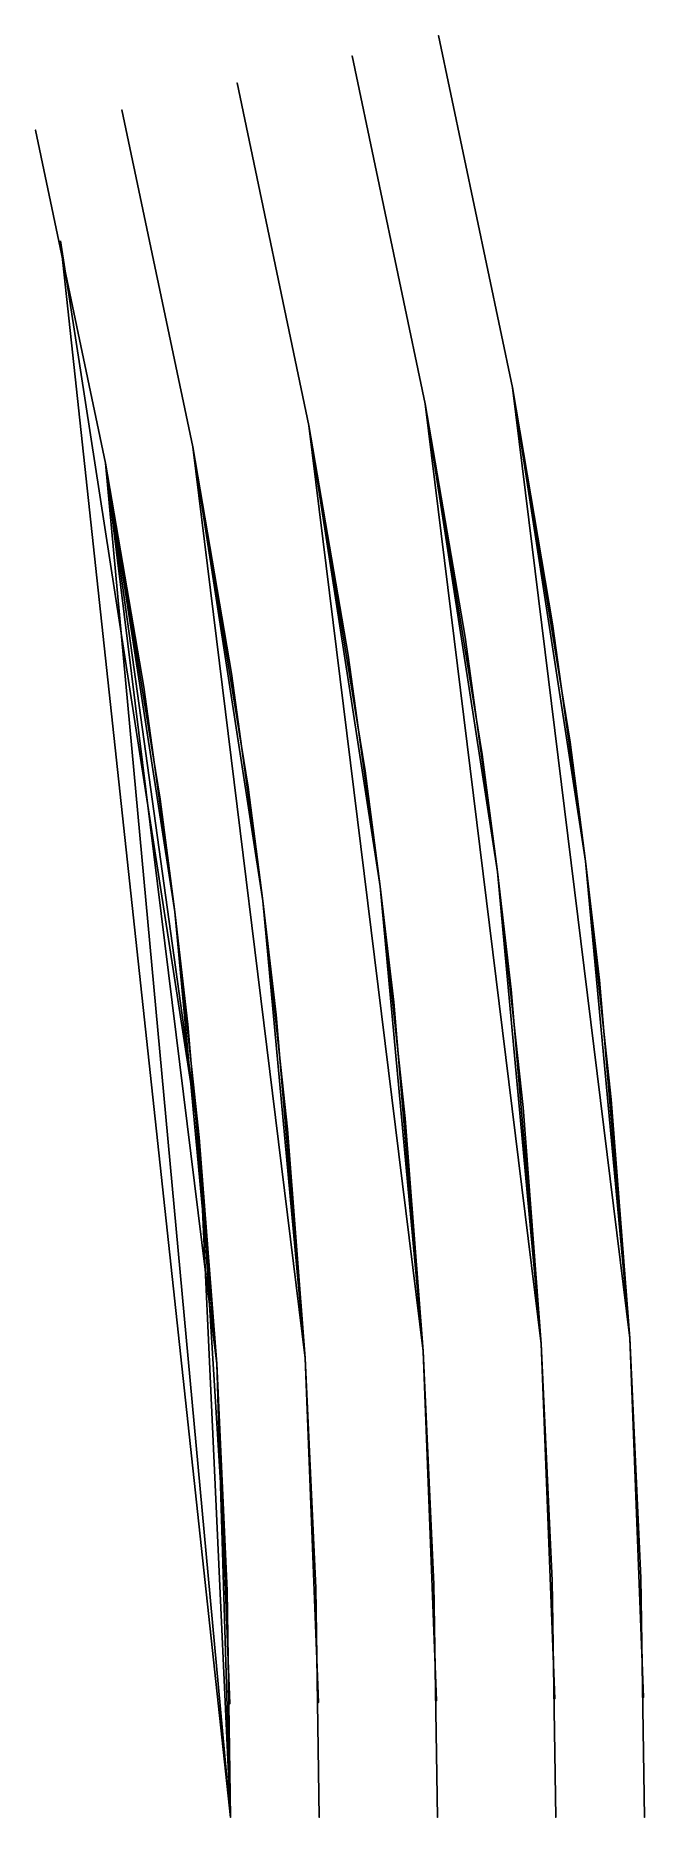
# Model space of a CAD drawing. Extents: x 24.34 to 26.4, y 0 to 6.03.
import ezdxf

# ---------------------------------------------------------------- set-up
doc = ezdxf.new("R2010")
doc.units = 0

msp = doc.modelspace()

# ---------------------------------------------------------------- linework, layer by layer
at = {"layer": 'Faces'}
for points in [[(25.9534, 4.8354, 0), (26.1485, 3.6356, 1.3645), (25.9534, 4.8354, 2.1833), (25.7033, 6.025, 1.3645)], [(25.6585, 4.7805, 0), (25.8513, 3.5943, 1.3645), (25.6585, 4.7805, 2.1833), (25.4112, 5.9566, 1.3645)], [(25.6585, 4.7805, 0), (25.8513, 3.5943, 1.3645), (25.6585, 4.7805, 2.1833), (25.4112, 5.9566, 1.3645)], [(25.2652, 4.7072, 0), (25.4551, 3.5392, 1.3645), (25.2652, 4.7072, 2.1833), (25.0218, 5.8653, 1.3645)], [(25.2652, 4.7072, 0), (25.4551, 3.5392, 1.3645), (25.2652, 4.7072, 2.1833), (25.0218, 5.8653, 1.3645)], [(24.872, 4.634, 0), (25.059, 3.4841, 1.3645), (24.872, 4.634, 2.1833), (24.6323, 5.774, 1.3645)], [(24.872, 4.634, 0), (25.059, 3.4841, 1.3645), (24.872, 4.634, 2.1833), (24.6323, 5.774, 1.3645)], [(24.5771, 4.579, 0), (24.7618, 3.4428, 1.3645), (24.5771, 4.579, 2.1833), (24.3402, 5.7055, 1.3645)], [(26.0896, 4.0365, 10.3706), (26.2012, 3.2338, 9.8247), (26.0896, 4.0365, 9.2789), (25.9534, 4.8354, 9.8247)], [(26.0896, 4.0365, 9.2789), (26.2012, 3.2338, 8.7331), (26.0896, 4.0365, 8.1873), (25.9534, 4.8354, 8.7331)], [(26.0896, 4.0365, 8.1873), (26.2012, 3.2338, 7.6415), (26.0896, 4.0365, 7.0956), (25.9534, 4.8354, 7.6415)], [(26.0896, 4.0365, 7.0956), (26.2012, 3.2338, 6.5498), (26.0896, 4.0365, 6.004), (25.9534, 4.8354, 6.5498)], [(26.0896, 4.0365, 6.004), (26.2012, 3.2338, 5.4582), (26.0896, 4.0365, 4.9124), (25.9534, 4.8354, 5.4582)], [(25.9534, 4.8354, 0), (26.3503, 1.6199, 0), (26.3503, 1.6199, 0), (26.2012, 3.2338, 1.0916)], [(26.0896, 4.0365, 4.9124), (26.2012, 3.2338, 4.3665), (26.0896, 4.0365, 3.8207), (25.9534, 4.8354, 4.3665)], [(26.0896, 4.0365, 3.8207), (26.2012, 3.2338, 3.2749), (26.0896, 4.0365, 2.7291), (25.9534, 4.8354, 3.2749)], [(25.7931, 3.9906, 10.3706), (25.9035, 3.197, 9.8247), (25.7931, 3.9906, 9.2789), (25.6585, 4.7805, 9.8247)], [(25.7931, 3.9906, 10.3706), (25.9035, 3.197, 9.8247), (25.7931, 3.9906, 9.2789), (25.6585, 4.7805, 9.8247)], [(25.7931, 3.9906, 9.2789), (25.9035, 3.197, 8.7331), (25.7931, 3.9906, 8.1873), (25.6585, 4.7805, 8.7331)], [(25.7931, 3.9906, 9.2789), (25.9035, 3.197, 8.7331), (25.7931, 3.9906, 8.1873), (25.6585, 4.7805, 8.7331)], [(25.7931, 3.9906, 8.1873), (25.9035, 3.197, 7.6415), (25.7931, 3.9906, 7.0956), (25.6585, 4.7805, 7.6415)], [(25.7931, 3.9906, 8.1873), (25.9035, 3.197, 7.6415), (25.7931, 3.9906, 7.0956), (25.6585, 4.7805, 7.6415)], [(25.7931, 3.9906, 7.0956), (25.9035, 3.197, 6.5498), (25.7931, 3.9906, 6.004), (25.6585, 4.7805, 6.5498)], [(25.7931, 3.9906, 7.0956), (25.9035, 3.197, 6.5498), (25.7931, 3.9906, 6.004), (25.6585, 4.7805, 6.5498)], [(25.7931, 3.9906, 6.004), (25.9035, 3.197, 5.4582), (25.7931, 3.9906, 4.9124), (25.6585, 4.7805, 5.4582)], [(25.7931, 3.9906, 6.004), (25.9035, 3.197, 5.4582), (25.7931, 3.9906, 4.9124), (25.6585, 4.7805, 5.4582)], [(25.6585, 4.7805, 0), (26.0508, 1.6015, 0), (26.0508, 1.6015, 0), (25.9035, 3.197, 1.0916)], [(25.6585, 4.7805, 0), (26.0508, 1.6015, 0), (26.0508, 1.6015, 0), (25.9035, 3.197, 1.0916)], [(25.7931, 3.9906, 4.9124), (25.9035, 3.197, 4.3665), (25.7931, 3.9906, 3.8207), (25.6585, 4.7805, 4.3665)], [(25.7931, 3.9906, 4.9124), (25.9035, 3.197, 4.3665), (25.7931, 3.9906, 3.8207), (25.6585, 4.7805, 4.3665)], [(25.7931, 3.9906, 3.8207), (25.9035, 3.197, 3.2749), (25.7931, 3.9906, 2.7291), (25.6585, 4.7805, 3.2749)], [(25.7931, 3.9906, 3.8207), (25.9035, 3.197, 3.2749), (25.7931, 3.9906, 2.7291), (25.6585, 4.7805, 3.2749)], [(25.3978, 3.9295, 10.3706), (25.5065, 3.148, 9.8247), (25.3978, 3.9295, 9.2789), (25.2652, 4.7072, 9.8247)], [(25.3978, 3.9295, 10.3706), (25.5065, 3.148, 9.8247), (25.3978, 3.9295, 9.2789), (25.2652, 4.7072, 9.8247)], [(25.3978, 3.9295, 9.2789), (25.5065, 3.148, 8.7331), (25.3978, 3.9295, 8.1873), (25.2652, 4.7072, 8.7331)], [(25.3978, 3.9295, 9.2789), (25.5065, 3.148, 8.7331), (25.3978, 3.9295, 8.1873), (25.2652, 4.7072, 8.7331)], [(25.3978, 3.9295, 8.1873), (25.5065, 3.148, 7.6415), (25.3978, 3.9295, 7.0956), (25.2652, 4.7072, 7.6415)], [(25.3978, 3.9295, 8.1873), (25.5065, 3.148, 7.6415), (25.3978, 3.9295, 7.0956), (25.2652, 4.7072, 7.6415)], [(25.3978, 3.9295, 7.0956), (25.5065, 3.148, 6.5498), (25.3978, 3.9295, 6.004), (25.2652, 4.7072, 6.5498)], [(25.3978, 3.9295, 7.0956), (25.5065, 3.148, 6.5498), (25.3978, 3.9295, 6.004), (25.2652, 4.7072, 6.5498)], [(25.3978, 3.9295, 6.004), (25.5065, 3.148, 5.4582), (25.3978, 3.9295, 4.9124), (25.2652, 4.7072, 5.4582)], [(25.3978, 3.9295, 6.004), (25.5065, 3.148, 5.4582), (25.3978, 3.9295, 4.9124), (25.2652, 4.7072, 5.4582)], [(25.2652, 4.7072, 0), (25.6516, 1.577, 0), (25.6516, 1.577, 0), (25.5065, 3.148, 1.0916)], [(25.2652, 4.7072, 0), (25.6516, 1.577, 0), (25.6516, 1.577, 0), (25.5065, 3.148, 1.0916)], [(25.3978, 3.9295, 4.9124), (25.5065, 3.148, 4.3665), (25.3978, 3.9295, 3.8207), (25.2652, 4.7072, 4.3665)], [(25.3978, 3.9295, 4.9124), (25.5065, 3.148, 4.3665), (25.3978, 3.9295, 3.8207), (25.2652, 4.7072, 4.3665)], [(25.3978, 3.9295, 3.8207), (25.5065, 3.148, 3.2749), (25.3978, 3.9295, 2.7291), (25.2652, 4.7072, 3.2749)], [(25.3978, 3.9295, 3.8207), (25.5065, 3.148, 3.2749), (25.3978, 3.9295, 2.7291), (25.2652, 4.7072, 3.2749)], [(25.0025, 3.8683, 10.3706), (25.1095, 3.099, 9.8247), (25.0025, 3.8683, 9.2789), (24.872, 4.634, 9.8247)], [(25.0025, 3.8683, 10.3706), (25.1095, 3.099, 9.8247), (25.0025, 3.8683, 9.2789), (24.872, 4.634, 9.8247)], [(25.0025, 3.8683, 9.2789), (25.1095, 3.099, 8.7331), (25.0025, 3.8683, 8.1873), (24.872, 4.634, 8.7331)], [(25.0025, 3.8683, 9.2789), (25.1095, 3.099, 8.7331), (25.0025, 3.8683, 8.1873), (24.872, 4.634, 8.7331)], [(25.0025, 3.8683, 8.1873), (25.1095, 3.099, 7.6415), (25.0025, 3.8683, 7.0956), (24.872, 4.634, 7.6415)], [(25.0025, 3.8683, 8.1873), (25.1095, 3.099, 7.6415), (25.0025, 3.8683, 7.0956), (24.872, 4.634, 7.6415)], [(25.0025, 3.8683, 7.0956), (25.1095, 3.099, 6.5498), (25.0025, 3.8683, 6.004), (24.872, 4.634, 6.5498)], [(25.0025, 3.8683, 7.0956), (25.1095, 3.099, 6.5498), (25.0025, 3.8683, 6.004), (24.872, 4.634, 6.5498)], [(25.0025, 3.8683, 6.004), (25.1095, 3.099, 5.4582), (25.0025, 3.8683, 4.9124), (24.872, 4.634, 5.4582)], [(25.0025, 3.8683, 6.004), (25.1095, 3.099, 5.4582), (25.0025, 3.8683, 4.9124), (24.872, 4.634, 5.4582)], [(24.872, 4.634, 0), (25.2523, 1.5524, 0), (25.2523, 1.5524, 0), (25.1095, 3.099, 1.0916)], [(24.872, 4.634, 0), (25.2523, 1.5524, 0), (25.2523, 1.5524, 0), (25.1095, 3.099, 1.0916)], [(25.0025, 3.8683, 4.9124), (25.1095, 3.099, 4.3665), (25.0025, 3.8683, 3.8207), (24.872, 4.634, 4.3665)], [(25.0025, 3.8683, 4.9124), (25.1095, 3.099, 4.3665), (25.0025, 3.8683, 3.8207), (24.872, 4.634, 4.3665)], [(25.0025, 3.8683, 3.8207), (25.1095, 3.099, 3.2749), (25.0025, 3.8683, 2.7291), (24.872, 4.634, 3.2749)], [(25.0025, 3.8683, 3.8207), (25.1095, 3.099, 3.2749), (25.0025, 3.8683, 2.7291), (24.872, 4.634, 3.2749)], [(24.706, 3.8224, 10.3706), (24.8117, 3.0623, 9.8247), (24.706, 3.8224, 9.2789), (24.5771, 4.579, 9.8247)], [(24.706, 3.8224, 9.2789), (24.8117, 3.0623, 8.7331), (24.706, 3.8224, 8.1873), (24.5771, 4.579, 8.7331)], [(24.706, 3.8224, 8.1873), (24.8117, 3.0623, 7.6415), (24.706, 3.8224, 7.0956), (24.5771, 4.579, 7.6415)], [(24.706, 3.8224, 7.0956), (24.8117, 3.0623, 6.5498), (24.706, 3.8224, 6.004), (24.5771, 4.579, 6.5498)], [(24.706, 3.8224, 6.004), (24.8117, 3.0623, 5.4582), (24.706, 3.8224, 4.9124), (24.5771, 4.579, 5.4582)], [(24.5771, 4.579, 0), (24.9529, 1.534, 0), (24.9529, 1.534, 0), (24.8117, 3.0623, 1.0916)], [(24.706, 3.8224, 4.9124), (24.8117, 3.0623, 4.3665), (24.706, 3.8224, 3.8207), (24.5771, 4.579, 4.3665)], [(24.706, 3.8224, 3.8207), (24.8117, 3.0623, 3.2749), (24.706, 3.8224, 2.7291), (24.5771, 4.579, 3.2749)], [(25.9035, 3.197, 10.9164), (25.9894, 2.4004, 10.3706), (25.9035, 3.197, 9.8247), (25.7931, 3.9906, 10.3706)], [(25.9035, 3.197, 10.9164), (25.9894, 2.4004, 10.3706), (25.9035, 3.197, 9.8247), (25.7931, 3.9906, 10.3706)], [(25.9035, 3.197, 9.8247), (25.9894, 2.4004, 9.2789), (25.9035, 3.197, 8.7331), (25.7931, 3.9906, 9.2789)], [(25.9035, 3.197, 9.8247), (25.9894, 2.4004, 9.2789), (25.9035, 3.197, 8.7331), (25.7931, 3.9906, 9.2789)], [(25.9035, 3.197, 8.7331), (25.9894, 2.4004, 8.1873), (25.9035, 3.197, 7.6415), (25.7931, 3.9906, 8.1873)], [(25.9035, 3.197, 8.7331), (25.9894, 2.4004, 8.1873), (25.9035, 3.197, 7.6415), (25.7931, 3.9906, 8.1873)], [(25.9035, 3.197, 7.6415), (25.9894, 2.4004, 7.0956), (25.9035, 3.197, 6.5498), (25.7931, 3.9906, 7.0956)], [(25.9035, 3.197, 7.6415), (25.9894, 2.4004, 7.0956), (25.9035, 3.197, 6.5498), (25.7931, 3.9906, 7.0956)], [(25.9035, 3.197, 6.5498), (25.9894, 2.4004, 6.004), (25.9035, 3.197, 5.4582), (25.7931, 3.9906, 6.004)], [(25.9035, 3.197, 6.5498), (25.9894, 2.4004, 6.004), (25.9035, 3.197, 5.4582), (25.7931, 3.9906, 6.004)], [(25.9035, 3.197, 5.4582), (25.9894, 2.4004, 4.9124), (25.9035, 3.197, 4.3665), (25.7931, 3.9906, 4.9124)], [(25.9035, 3.197, 5.4582), (25.9894, 2.4004, 4.9124), (25.9035, 3.197, 4.3665), (25.7931, 3.9906, 4.9124)], [(25.9035, 3.197, 4.3665), (25.9894, 2.4004, 3.8207), (25.9035, 3.197, 3.2749), (25.7931, 3.9906, 3.8207)], [(25.9035, 3.197, 4.3665), (25.9894, 2.4004, 3.8207), (25.9035, 3.197, 3.2749), (25.7931, 3.9906, 3.8207)], [(25.7931, 3.9906, 2.7291), (25.9035, 3.197, 1.8194), (25.9894, 2.4004, 2.7291), (25.9035, 3.197, 3.2749)], [(25.7931, 3.9906, 2.7291), (25.9035, 3.197, 1.8194), (25.9894, 2.4004, 2.7291), (25.9035, 3.197, 3.2749)], [(26.2012, 3.2338, 10.9164), (26.2881, 2.428, 10.3706), (26.2012, 3.2338, 9.8247), (26.0896, 4.0365, 10.3706)], [(26.2012, 3.2338, 9.8247), (26.2881, 2.428, 9.2789), (26.2012, 3.2338, 8.7331), (26.0896, 4.0365, 9.2789)], [(26.2012, 3.2338, 8.7331), (26.2881, 2.428, 8.1873), (26.2012, 3.2338, 7.6415), (26.0896, 4.0365, 8.1873)], [(26.2012, 3.2338, 7.6415), (26.2881, 2.428, 7.0956), (26.2012, 3.2338, 6.5498), (26.0896, 4.0365, 7.0956)], [(26.2012, 3.2338, 6.5498), (26.2881, 2.428, 6.004), (26.2012, 3.2338, 5.4582), (26.0896, 4.0365, 6.004)], [(26.2012, 3.2338, 5.4582), (26.2881, 2.428, 4.9124), (26.2012, 3.2338, 4.3665), (26.0896, 4.0365, 4.9124)], [(26.2012, 3.2338, 4.3665), (26.2881, 2.428, 3.8207), (26.2012, 3.2338, 3.2749), (26.0896, 4.0365, 3.8207)], [(26.0896, 4.0365, 2.7291), (26.2012, 3.2338, 1.8194), (26.2881, 2.428, 2.7291), (26.2012, 3.2338, 3.2749)], [(25.5065, 3.148, 10.9164), (25.5911, 2.3636, 10.3706), (25.5065, 3.148, 9.8247), (25.3978, 3.9295, 10.3706)], [(25.5065, 3.148, 10.9164), (25.5911, 2.3636, 10.3706), (25.5065, 3.148, 9.8247), (25.3978, 3.9295, 10.3706)], [(25.5065, 3.148, 9.8247), (25.5911, 2.3636, 9.2789), (25.5065, 3.148, 8.7331), (25.3978, 3.9295, 9.2789)], [(25.5065, 3.148, 9.8247), (25.5911, 2.3636, 9.2789), (25.5065, 3.148, 8.7331), (25.3978, 3.9295, 9.2789)], [(25.5065, 3.148, 8.7331), (25.5911, 2.3636, 8.1873), (25.5065, 3.148, 7.6415), (25.3978, 3.9295, 8.1873)], [(25.5065, 3.148, 8.7331), (25.5911, 2.3636, 8.1873), (25.5065, 3.148, 7.6415), (25.3978, 3.9295, 8.1873)], [(25.5065, 3.148, 7.6415), (25.5911, 2.3636, 7.0956), (25.5065, 3.148, 6.5498), (25.3978, 3.9295, 7.0956)], [(25.5065, 3.148, 7.6415), (25.5911, 2.3636, 7.0956), (25.5065, 3.148, 6.5498), (25.3978, 3.9295, 7.0956)], [(25.5065, 3.148, 6.5498), (25.5911, 2.3636, 6.004), (25.5065, 3.148, 5.4582), (25.3978, 3.9295, 6.004)], [(25.5065, 3.148, 6.5498), (25.5911, 2.3636, 6.004), (25.5065, 3.148, 5.4582), (25.3978, 3.9295, 6.004)], [(25.5065, 3.148, 5.4582), (25.5911, 2.3636, 4.9124), (25.5065, 3.148, 4.3665), (25.3978, 3.9295, 4.9124)], [(25.5065, 3.148, 5.4582), (25.5911, 2.3636, 4.9124), (25.5065, 3.148, 4.3665), (25.3978, 3.9295, 4.9124)], [(25.5065, 3.148, 4.3665), (25.5911, 2.3636, 3.8207), (25.5065, 3.148, 3.2749), (25.3978, 3.9295, 3.8207)], [(25.5065, 3.148, 4.3665), (25.5911, 2.3636, 3.8207), (25.5065, 3.148, 3.2749), (25.3978, 3.9295, 3.8207)], [(25.3978, 3.9295, 2.7291), (25.5065, 3.148, 1.8194), (25.5911, 2.3636, 2.7291), (25.5065, 3.148, 3.2749)], [(25.3978, 3.9295, 2.7291), (25.5065, 3.148, 1.8194), (25.5911, 2.3636, 2.7291), (25.5065, 3.148, 3.2749)], [(25.1095, 3.099, 10.9164), (25.1928, 2.3268, 10.3706), (25.1095, 3.099, 9.8247), (25.0025, 3.8683, 10.3706)], [(25.1095, 3.099, 10.9164), (25.1928, 2.3268, 10.3706), (25.1095, 3.099, 9.8247), (25.0025, 3.8683, 10.3706)], [(25.1095, 3.099, 9.8247), (25.1928, 2.3268, 9.2789), (25.1095, 3.099, 8.7331), (25.0025, 3.8683, 9.2789)], [(25.1095, 3.099, 9.8247), (25.1928, 2.3268, 9.2789), (25.1095, 3.099, 8.7331), (25.0025, 3.8683, 9.2789)], [(25.1095, 3.099, 8.7331), (25.1928, 2.3268, 8.1873), (25.1095, 3.099, 7.6415), (25.0025, 3.8683, 8.1873)], [(25.1095, 3.099, 8.7331), (25.1928, 2.3268, 8.1873), (25.1095, 3.099, 7.6415), (25.0025, 3.8683, 8.1873)], [(25.1095, 3.099, 7.6415), (25.1928, 2.3268, 7.0956), (25.1095, 3.099, 6.5498), (25.0025, 3.8683, 7.0956)], [(25.1095, 3.099, 7.6415), (25.1928, 2.3268, 7.0956), (25.1095, 3.099, 6.5498), (25.0025, 3.8683, 7.0956)], [(25.1095, 3.099, 6.5498), (25.1928, 2.3268, 6.004), (25.1095, 3.099, 5.4582), (25.0025, 3.8683, 6.004)], [(25.1095, 3.099, 6.5498), (25.1928, 2.3268, 6.004), (25.1095, 3.099, 5.4582), (25.0025, 3.8683, 6.004)], [(25.1095, 3.099, 5.4582), (25.1928, 2.3268, 4.9124), (25.1095, 3.099, 4.3665), (25.0025, 3.8683, 4.9124)], [(25.1095, 3.099, 5.4582), (25.1928, 2.3268, 4.9124), (25.1095, 3.099, 4.3665), (25.0025, 3.8683, 4.9124)], [(25.1095, 3.099, 4.3665), (25.1928, 2.3268, 3.8207), (25.1095, 3.099, 3.2749), (25.0025, 3.8683, 3.8207)], [(25.1095, 3.099, 4.3665), (25.1928, 2.3268, 3.8207), (25.1095, 3.099, 3.2749), (25.0025, 3.8683, 3.8207)], [(25.0025, 3.8683, 2.7291), (25.1095, 3.099, 1.8194), (25.1928, 2.3268, 2.7291), (25.1095, 3.099, 3.2749)], [(25.0025, 3.8683, 2.7291), (25.1095, 3.099, 1.8194), (25.1928, 2.3268, 2.7291), (25.1095, 3.099, 3.2749)], [(24.8117, 3.0623, 5.4582), (24.894, 2.2992, 4.9124), (24.8117, 3.0623, 4.3665), (24.706, 3.8224, 4.9124)], [(24.8117, 3.0623, 4.3665), (24.894, 2.2992, 3.8207), (24.8117, 3.0623, 3.2749), (24.706, 3.8224, 3.8207)], [(24.706, 3.8224, 2.7291), (24.8117, 3.0623, 1.8194), (24.894, 2.2992, 2.7291), (24.8117, 3.0623, 3.2749)], [(24.8117, 3.0623, 10.9164), (24.894, 2.2992, 10.3706), (24.8117, 3.0623, 9.8247), (24.706, 3.8224, 10.3706)], [(24.8117, 3.0623, 9.8247), (24.894, 2.2992, 9.2789), (24.8117, 3.0623, 8.7331), (24.706, 3.8224, 9.2789)], [(24.8117, 3.0623, 8.7331), (24.894, 2.2992, 8.1873), (24.8117, 3.0623, 7.6415), (24.706, 3.8224, 8.1873)], [(24.8117, 3.0623, 7.6415), (24.894, 2.2992, 7.0956), (24.8117, 3.0623, 6.5498), (24.706, 3.8224, 7.0956)], [(24.8117, 3.0623, 6.5498), (24.894, 2.2992, 6.004), (24.8117, 3.0623, 5.4582), (24.706, 3.8224, 6.004)], [(26.1485, 3.6356, 1.3645), (26.2012, 3.2338, 1.0916), (26.2477, 2.8312, 1.3645), (26.2012, 3.2338, 1.8194)], [(25.8513, 3.5943, 1.3645), (25.9035, 3.197, 1.0916), (25.9495, 2.7991, 1.3645), (25.9035, 3.197, 1.8194)], [(25.8513, 3.5943, 1.3645), (25.9035, 3.197, 1.0916), (25.9495, 2.7991, 1.3645), (25.9035, 3.197, 1.8194)], [(25.4551, 3.5392, 1.3645), (25.5065, 3.148, 1.0916), (25.5518, 2.7562, 1.3645), (25.5065, 3.148, 1.8194)], [(25.4551, 3.5392, 1.3645), (25.5065, 3.148, 1.0916), (25.5518, 2.7562, 1.3645), (25.5065, 3.148, 1.8194)], [(24.7618, 3.4428, 1.3645), (24.8117, 3.0623, 1.0916), (24.8558, 2.6811, 1.3645), (24.8117, 3.0623, 1.8194)], [(25.059, 3.4841, 1.3645), (25.1095, 3.099, 1.0916), (25.1541, 2.7133, 1.3645), (25.1095, 3.099, 1.8194)], [(25.059, 3.4841, 1.3645), (25.1095, 3.099, 1.0916), (25.1541, 2.7133, 1.3645), (25.1095, 3.099, 1.8194)], [(25.9894, 2.4004, 10.3706), (26.0508, 1.6015, 9.8247), (25.9894, 2.4004, 9.2789), (25.9035, 3.197, 9.8247)], [(25.9894, 2.4004, 10.3706), (26.0508, 1.6015, 9.8247), (25.9894, 2.4004, 9.2789), (25.9035, 3.197, 9.8247)], [(25.9894, 2.4004, 9.2789), (26.0508, 1.6015, 8.7331), (25.9894, 2.4004, 8.1873), (25.9035, 3.197, 8.7331)], [(25.9894, 2.4004, 9.2789), (26.0508, 1.6015, 8.7331), (25.9894, 2.4004, 8.1873), (25.9035, 3.197, 8.7331)], [(25.9894, 2.4004, 8.1873), (26.0508, 1.6015, 7.6415), (25.9894, 2.4004, 7.0956), (25.9035, 3.197, 7.6415)], [(25.9894, 2.4004, 8.1873), (26.0508, 1.6015, 7.6415), (25.9894, 2.4004, 7.0956), (25.9035, 3.197, 7.6415)], [(25.9894, 2.4004, 7.0956), (26.0508, 1.6015, 6.5498), (25.9894, 2.4004, 6.004), (25.9035, 3.197, 6.5498)], [(25.9894, 2.4004, 7.0956), (26.0508, 1.6015, 6.5498), (25.9894, 2.4004, 6.004), (25.9035, 3.197, 6.5498)], [(25.9894, 2.4004, 6.004), (26.0508, 1.6015, 5.4582), (25.9894, 2.4004, 4.9124), (25.9035, 3.197, 5.4582)], [(25.9894, 2.4004, 6.004), (26.0508, 1.6015, 5.4582), (25.9894, 2.4004, 4.9124), (25.9035, 3.197, 5.4582)], [(25.9894, 2.4004, 4.9124), (26.0508, 1.6015, 4.3665), (25.9894, 2.4004, 3.8207), (25.9035, 3.197, 4.3665)], [(25.9894, 2.4004, 4.9124), (26.0508, 1.6015, 4.3665), (25.9894, 2.4004, 3.8207), (25.9035, 3.197, 4.3665)], [(25.9894, 2.4004, 3.8207), (26.0508, 1.6015, 3.2749), (25.9894, 2.4004, 2.7291), (25.9035, 3.197, 3.2749)], [(25.9894, 2.4004, 3.8207), (26.0508, 1.6015, 3.2749), (25.9894, 2.4004, 2.7291), (25.9035, 3.197, 3.2749)], [(25.9035, 3.197, 1.8194), (25.9495, 2.7991, 1.3645), (26.0508, 1.6015, 2.1833), (25.9894, 2.4004, 2.7291)], [(25.9035, 3.197, 1.8194), (25.9495, 2.7991, 1.3645), (26.0508, 1.6015, 2.1833), (25.9894, 2.4004, 2.7291)], [(26.2881, 2.428, 10.3706), (26.3503, 1.6199, 9.8247), (26.2881, 2.428, 9.2789), (26.2012, 3.2338, 9.8247)], [(26.2881, 2.428, 9.2789), (26.3503, 1.6199, 8.7331), (26.2881, 2.428, 8.1873), (26.2012, 3.2338, 8.7331)], [(26.2881, 2.428, 8.1873), (26.3503, 1.6199, 7.6415), (26.2881, 2.428, 7.0956), (26.2012, 3.2338, 7.6415)], [(26.2881, 2.428, 7.0956), (26.3503, 1.6199, 6.5498), (26.2881, 2.428, 6.004), (26.2012, 3.2338, 6.5498)], [(26.2881, 2.428, 6.004), (26.3503, 1.6199, 5.4582), (26.2881, 2.428, 4.9124), (26.2012, 3.2338, 5.4582)], [(26.2881, 2.428, 4.9124), (26.3503, 1.6199, 4.3665), (26.2881, 2.428, 3.8207), (26.2012, 3.2338, 4.3665)], [(26.2881, 2.428, 3.8207), (26.3503, 1.6199, 3.2749), (26.2881, 2.428, 2.7291), (26.2012, 3.2338, 3.2749)], [(26.2012, 3.2338, 1.8194), (26.2477, 2.8312, 1.3645), (26.3503, 1.6199, 2.1833), (26.2881, 2.428, 2.7291)], [(25.5911, 2.3636, 10.3706), (25.6516, 1.577, 9.8247), (25.5911, 2.3636, 9.2789), (25.5065, 3.148, 9.8247)], [(25.5911, 2.3636, 10.3706), (25.6516, 1.577, 9.8247), (25.5911, 2.3636, 9.2789), (25.5065, 3.148, 9.8247)], [(25.5911, 2.3636, 9.2789), (25.6516, 1.577, 8.7331), (25.5911, 2.3636, 8.1873), (25.5065, 3.148, 8.7331)], [(25.5911, 2.3636, 9.2789), (25.6516, 1.577, 8.7331), (25.5911, 2.3636, 8.1873), (25.5065, 3.148, 8.7331)], [(25.5911, 2.3636, 8.1873), (25.6516, 1.577, 7.6415), (25.5911, 2.3636, 7.0956), (25.5065, 3.148, 7.6415)], [(25.5911, 2.3636, 8.1873), (25.6516, 1.577, 7.6415), (25.5911, 2.3636, 7.0956), (25.5065, 3.148, 7.6415)], [(25.5911, 2.3636, 7.0956), (25.6516, 1.577, 6.5498), (25.5911, 2.3636, 6.004), (25.5065, 3.148, 6.5498)], [(25.5911, 2.3636, 7.0956), (25.6516, 1.577, 6.5498), (25.5911, 2.3636, 6.004), (25.5065, 3.148, 6.5498)], [(25.5911, 2.3636, 6.004), (25.6516, 1.577, 5.4582), (25.5911, 2.3636, 4.9124), (25.5065, 3.148, 5.4582)], [(25.5911, 2.3636, 6.004), (25.6516, 1.577, 5.4582), (25.5911, 2.3636, 4.9124), (25.5065, 3.148, 5.4582)], [(25.5911, 2.3636, 4.9124), (25.6516, 1.577, 4.3665), (25.5911, 2.3636, 3.8207), (25.5065, 3.148, 4.3665)], [(25.5911, 2.3636, 4.9124), (25.6516, 1.577, 4.3665), (25.5911, 2.3636, 3.8207), (25.5065, 3.148, 4.3665)], [(25.5911, 2.3636, 3.8207), (25.6516, 1.577, 3.2749), (25.5911, 2.3636, 2.7291), (25.5065, 3.148, 3.2749)], [(25.5911, 2.3636, 3.8207), (25.6516, 1.577, 3.2749), (25.5911, 2.3636, 2.7291), (25.5065, 3.148, 3.2749)], [(25.5065, 3.148, 1.8194), (25.5518, 2.7562, 1.3645), (25.6516, 1.577, 2.1833), (25.5911, 2.3636, 2.7291)], [(25.5065, 3.148, 1.8194), (25.5518, 2.7562, 1.3645), (25.6516, 1.577, 2.1833), (25.5911, 2.3636, 2.7291)], [(25.1928, 2.3268, 10.3706), (25.2523, 1.5524, 9.8247), (25.1928, 2.3268, 9.2789), (25.1095, 3.099, 9.8247)], [(25.1928, 2.3268, 10.3706), (25.2523, 1.5524, 9.8247), (25.1928, 2.3268, 9.2789), (25.1095, 3.099, 9.8247)], [(25.1928, 2.3268, 9.2789), (25.2523, 1.5524, 8.7331), (25.1928, 2.3268, 8.1873), (25.1095, 3.099, 8.7331)], [(25.1928, 2.3268, 9.2789), (25.2523, 1.5524, 8.7331), (25.1928, 2.3268, 8.1873), (25.1095, 3.099, 8.7331)], [(25.1928, 2.3268, 8.1873), (25.2523, 1.5524, 7.6415), (25.1928, 2.3268, 7.0956), (25.1095, 3.099, 7.6415)], [(25.1928, 2.3268, 8.1873), (25.2523, 1.5524, 7.6415), (25.1928, 2.3268, 7.0956), (25.1095, 3.099, 7.6415)], [(25.1928, 2.3268, 7.0956), (25.2523, 1.5524, 6.5498), (25.1928, 2.3268, 6.004), (25.1095, 3.099, 6.5498)], [(25.1928, 2.3268, 7.0956), (25.2523, 1.5524, 6.5498), (25.1928, 2.3268, 6.004), (25.1095, 3.099, 6.5498)], [(25.1928, 2.3268, 6.004), (25.2523, 1.5524, 5.4582), (25.1928, 2.3268, 4.9124), (25.1095, 3.099, 5.4582)], [(25.1928, 2.3268, 6.004), (25.2523, 1.5524, 5.4582), (25.1928, 2.3268, 4.9124), (25.1095, 3.099, 5.4582)], [(25.1928, 2.3268, 4.9124), (25.2523, 1.5524, 4.3665), (25.1928, 2.3268, 3.8207), (25.1095, 3.099, 4.3665)], [(25.1928, 2.3268, 4.9124), (25.2523, 1.5524, 4.3665), (25.1928, 2.3268, 3.8207), (25.1095, 3.099, 4.3665)], [(25.1928, 2.3268, 3.8207), (25.2523, 1.5524, 3.2749), (25.1928, 2.3268, 2.7291), (25.1095, 3.099, 3.2749)], [(25.1928, 2.3268, 3.8207), (25.2523, 1.5524, 3.2749), (25.1928, 2.3268, 2.7291), (25.1095, 3.099, 3.2749)], [(25.1095, 3.099, 1.8194), (25.1541, 2.7133, 1.3645), (25.2523, 1.5524, 2.1833), (25.1928, 2.3268, 2.7291)], [(25.1095, 3.099, 1.8194), (25.1541, 2.7133, 1.3645), (25.2523, 1.5524, 2.1833), (25.1928, 2.3268, 2.7291)], [(24.894, 2.2992, 10.3706), (24.9529, 1.534, 9.8247), (24.894, 2.2992, 9.2789), (24.8117, 3.0623, 9.8247)], [(24.894, 2.2992, 9.2789), (24.9529, 1.534, 8.7331), (24.894, 2.2992, 8.1873), (24.8117, 3.0623, 8.7331)], [(24.894, 2.2992, 8.1873), (24.9529, 1.534, 7.6415), (24.894, 2.2992, 7.0956), (24.8117, 3.0623, 7.6415)], [(24.894, 2.2992, 7.0956), (24.9529, 1.534, 6.5498), (24.894, 2.2992, 6.004), (24.8117, 3.0623, 6.5498)], [(24.894, 2.2992, 6.004), (24.9529, 1.534, 5.4582), (24.894, 2.2992, 4.9124), (24.8117, 3.0623, 5.4582)], [(24.894, 2.2992, 4.9124), (24.9529, 1.534, 4.3665), (24.894, 2.2992, 3.8207), (24.8117, 3.0623, 4.3665)], [(24.894, 2.2992, 3.8207), (24.9529, 1.534, 3.2749), (24.894, 2.2992, 2.7291), (24.8117, 3.0623, 3.2749)], [(24.8117, 3.0623, 1.8194), (24.8558, 2.6811, 1.3645), (24.9529, 1.534, 2.1833), (24.894, 2.2992, 2.7291)], [(26.0508, 1.6015), (26.0969, 0.4006, 1.3645), (26.0508, 1.6015, 2.1833), (25.9495, 2.7991, 1.3645)], [(26.0508, 1.6015), (26.0969, 0.4006, 1.3645), (26.0508, 1.6015, 2.1833), (25.9495, 2.7991, 1.3645)], [(26.3503, 1.6199), (26.3969, 0.4052, 1.3645), (26.3503, 1.6199, 2.1833), (26.2477, 2.8312, 1.3645)], [(25.2523, 1.5524), (25.297, 0.3883, 1.3645), (25.2523, 1.5524, 2.1833), (25.1541, 2.7133, 1.3645)], [(25.2523, 1.5524), (25.297, 0.3883, 1.3645), (25.2523, 1.5524, 2.1833), (25.1541, 2.7133, 1.3645)], [(25.6516, 1.577), (25.697, 0.3945, 1.3645), (25.6516, 1.577, 2.1833), (25.5518, 2.7562, 1.3645)], [(25.6516, 1.577), (25.697, 0.3945, 1.3645), (25.6516, 1.577, 2.1833), (25.5518, 2.7562, 1.3645)], [(24.9529, 1.534), (24.9971, 0.3837, 1.3645), (24.9529, 1.534, 2.1833), (24.8558, 2.6811, 1.3645)], [(26.3503, 1.6199, 10.9164), (26.3876, 0.8104, 10.3706), (26.3503, 1.6199, 9.8247), (26.2881, 2.428, 10.3706)], [(26.3503, 1.6199, 9.8247), (26.3876, 0.8104, 9.2789), (26.3503, 1.6199, 8.7331), (26.2881, 2.428, 9.2789)], [(26.3503, 1.6199, 8.7331), (26.3876, 0.8104, 8.1873), (26.3503, 1.6199, 7.6415), (26.2881, 2.428, 8.1873)], [(26.3503, 1.6199, 7.6415), (26.3876, 0.8104, 7.0956), (26.3503, 1.6199, 6.5498), (26.2881, 2.428, 7.0956)], [(26.3503, 1.6199, 6.5498), (26.3876, 0.8104, 6.004), (26.3503, 1.6199, 5.4582), (26.2881, 2.428, 6.004)], [(26.3503, 1.6199, 5.4582), (26.3876, 0.8104, 4.9124), (26.3503, 1.6199, 4.3665), (26.2881, 2.428, 4.9124)], [(26.3503, 1.6199, 4.3665), (26.3876, 0.8104, 3.8207), (26.3503, 1.6199, 3.2749), (26.2881, 2.428, 3.8207)], [(26.3503, 1.6199, 2.1833), (26.3876, 0.8104, 2.7291), (26.3503, 1.6199, 3.2749), (26.2881, 2.428, 2.7291)], [(25.6516, 1.577, 10.9164), (25.6879, 0.7889, 10.3706), (25.6516, 1.577, 9.8247), (25.5911, 2.3636, 10.3706)], [(25.6516, 1.577, 10.9164), (25.6879, 0.7889, 10.3706), (25.6516, 1.577, 9.8247), (25.5911, 2.3636, 10.3706)], [(25.6516, 1.577, 9.8247), (25.6879, 0.7889, 9.2789), (25.6516, 1.577, 8.7331), (25.5911, 2.3636, 9.2789)], [(25.6516, 1.577, 9.8247), (25.6879, 0.7889, 9.2789), (25.6516, 1.577, 8.7331), (25.5911, 2.3636, 9.2789)], [(25.6516, 1.577, 8.7331), (25.6879, 0.7889, 8.1873), (25.6516, 1.577, 7.6415), (25.5911, 2.3636, 8.1873)], [(25.6516, 1.577, 8.7331), (25.6879, 0.7889, 8.1873), (25.6516, 1.577, 7.6415), (25.5911, 2.3636, 8.1873)], [(25.6516, 1.577, 7.6415), (25.6879, 0.7889, 7.0956), (25.6516, 1.577, 6.5498), (25.5911, 2.3636, 7.0956)], [(25.6516, 1.577, 7.6415), (25.6879, 0.7889, 7.0956), (25.6516, 1.577, 6.5498), (25.5911, 2.3636, 7.0956)], [(25.6516, 1.577, 6.5498), (25.6879, 0.7889, 6.004), (25.6516, 1.577, 5.4582), (25.5911, 2.3636, 6.004)], [(25.6516, 1.577, 6.5498), (25.6879, 0.7889, 6.004), (25.6516, 1.577, 5.4582), (25.5911, 2.3636, 6.004)], [(25.6516, 1.577, 5.4582), (25.6879, 0.7889, 4.9124), (25.6516, 1.577, 4.3665), (25.5911, 2.3636, 4.9124)], [(25.6516, 1.577, 5.4582), (25.6879, 0.7889, 4.9124), (25.6516, 1.577, 4.3665), (25.5911, 2.3636, 4.9124)], [(25.6516, 1.577, 4.3665), (25.6879, 0.7889, 3.8207), (25.6516, 1.577, 3.2749), (25.5911, 2.3636, 3.8207)], [(25.6516, 1.577, 4.3665), (25.6879, 0.7889, 3.8207), (25.6516, 1.577, 3.2749), (25.5911, 2.3636, 3.8207)], [(25.6516, 1.577, 2.1833), (25.6879, 0.7889, 2.7291), (25.6516, 1.577, 3.2749), (25.5911, 2.3636, 2.7291)], [(25.6516, 1.577, 2.1833), (25.6879, 0.7889, 2.7291), (25.6516, 1.577, 3.2749), (25.5911, 2.3636, 2.7291)], [(26.0508, 1.6015, 10.9164), (26.0877, 0.8011, 10.3706), (26.0508, 1.6015, 9.8247), (25.9894, 2.4004, 10.3706)], [(26.0508, 1.6015, 10.9164), (26.0877, 0.8011, 10.3706), (26.0508, 1.6015, 9.8247), (25.9894, 2.4004, 10.3706)], [(26.0508, 1.6015, 9.8247), (26.0877, 0.8011, 9.2789), (26.0508, 1.6015, 8.7331), (25.9894, 2.4004, 9.2789)], [(26.0508, 1.6015, 9.8247), (26.0877, 0.8011, 9.2789), (26.0508, 1.6015, 8.7331), (25.9894, 2.4004, 9.2789)], [(26.0508, 1.6015, 8.7331), (26.0877, 0.8011, 8.1873), (26.0508, 1.6015, 7.6415), (25.9894, 2.4004, 8.1873)], [(26.0508, 1.6015, 8.7331), (26.0877, 0.8011, 8.1873), (26.0508, 1.6015, 7.6415), (25.9894, 2.4004, 8.1873)], [(26.0508, 1.6015, 7.6415), (26.0877, 0.8011, 7.0956), (26.0508, 1.6015, 6.5498), (25.9894, 2.4004, 7.0956)], [(26.0508, 1.6015, 7.6415), (26.0877, 0.8011, 7.0956), (26.0508, 1.6015, 6.5498), (25.9894, 2.4004, 7.0956)], [(26.0508, 1.6015, 6.5498), (26.0877, 0.8011, 6.004), (26.0508, 1.6015, 5.4582), (25.9894, 2.4004, 6.004)], [(26.0508, 1.6015, 6.5498), (26.0877, 0.8011, 6.004), (26.0508, 1.6015, 5.4582), (25.9894, 2.4004, 6.004)], [(26.0508, 1.6015, 5.4582), (26.0877, 0.8011, 4.9124), (26.0508, 1.6015, 4.3665), (25.9894, 2.4004, 4.9124)], [(26.0508, 1.6015, 5.4582), (26.0877, 0.8011, 4.9124), (26.0508, 1.6015, 4.3665), (25.9894, 2.4004, 4.9124)], [(26.0508, 1.6015, 4.3665), (26.0877, 0.8011, 3.8207), (26.0508, 1.6015, 3.2749), (25.9894, 2.4004, 3.8207)], [(26.0508, 1.6015, 4.3665), (26.0877, 0.8011, 3.8207), (26.0508, 1.6015, 3.2749), (25.9894, 2.4004, 3.8207)], [(26.0508, 1.6015, 2.1833), (26.0877, 0.8011, 2.7291), (26.0508, 1.6015, 3.2749), (25.9894, 2.4004, 2.7291)], [(26.0508, 1.6015, 2.1833), (26.0877, 0.8011, 2.7291), (26.0508, 1.6015, 3.2749), (25.9894, 2.4004, 2.7291)], [(24.9529, 1.534, 10.9164), (24.9882, 0.7674, 10.3706), (24.9529, 1.534, 9.8247), (24.894, 2.2992, 10.3706)], [(24.9529, 1.534, 9.8247), (24.9882, 0.7674, 9.2789), (24.9529, 1.534, 8.7331), (24.894, 2.2992, 9.2789)], [(24.9529, 1.534, 8.7331), (24.9882, 0.7674, 8.1873), (24.9529, 1.534, 7.6415), (24.894, 2.2992, 8.1873)], [(24.9529, 1.534, 7.6415), (24.9882, 0.7674, 7.0956), (24.9529, 1.534, 6.5498), (24.894, 2.2992, 7.0956)], [(24.9529, 1.534, 6.5498), (24.9882, 0.7674, 6.004), (24.9529, 1.534, 5.4582), (24.894, 2.2992, 6.004)], [(24.9529, 1.534, 5.4582), (24.9882, 0.7674, 4.9124), (24.9529, 1.534, 4.3665), (24.894, 2.2992, 4.9124)], [(24.9529, 1.534, 4.3665), (24.9882, 0.7674, 3.8207), (24.9529, 1.534, 3.2749), (24.894, 2.2992, 3.8207)], [(24.9529, 1.534, 2.1833), (24.9882, 0.7674, 2.7291), (24.9529, 1.534, 3.2749), (24.894, 2.2992, 2.7291)], [(25.2523, 1.5524, 10.9164), (25.2881, 0.7766, 10.3706), (25.2523, 1.5524, 9.8247), (25.1928, 2.3268, 10.3706)], [(25.2523, 1.5524, 10.9164), (25.2881, 0.7766, 10.3706), (25.2523, 1.5524, 9.8247), (25.1928, 2.3268, 10.3706)], [(25.2523, 1.5524, 9.8247), (25.2881, 0.7766, 9.2789), (25.2523, 1.5524, 8.7331), (25.1928, 2.3268, 9.2789)], [(25.2523, 1.5524, 9.8247), (25.2881, 0.7766, 9.2789), (25.2523, 1.5524, 8.7331), (25.1928, 2.3268, 9.2789)], [(25.2523, 1.5524, 8.7331), (25.2881, 0.7766, 8.1873), (25.2523, 1.5524, 7.6415), (25.1928, 2.3268, 8.1873)], [(25.2523, 1.5524, 8.7331), (25.2881, 0.7766, 8.1873), (25.2523, 1.5524, 7.6415), (25.1928, 2.3268, 8.1873)], [(25.2523, 1.5524, 7.6415), (25.2881, 0.7766, 7.0956), (25.2523, 1.5524, 6.5498), (25.1928, 2.3268, 7.0956)], [(25.2523, 1.5524, 7.6415), (25.2881, 0.7766, 7.0956), (25.2523, 1.5524, 6.5498), (25.1928, 2.3268, 7.0956)], [(25.2523, 1.5524, 6.5498), (25.2881, 0.7766, 6.004), (25.2523, 1.5524, 5.4582), (25.1928, 2.3268, 6.004)], [(25.2523, 1.5524, 6.5498), (25.2881, 0.7766, 6.004), (25.2523, 1.5524, 5.4582), (25.1928, 2.3268, 6.004)], [(25.2523, 1.5524, 5.4582), (25.2881, 0.7766, 4.9124), (25.2523, 1.5524, 4.3665), (25.1928, 2.3268, 4.9124)], [(25.2523, 1.5524, 5.4582), (25.2881, 0.7766, 4.9124), (25.2523, 1.5524, 4.3665), (25.1928, 2.3268, 4.9124)], [(25.2523, 1.5524, 4.3665), (25.2881, 0.7766, 3.8207), (25.2523, 1.5524, 3.2749), (25.1928, 2.3268, 3.8207)], [(25.2523, 1.5524, 4.3665), (25.2881, 0.7766, 3.8207), (25.2523, 1.5524, 3.2749), (25.1928, 2.3268, 3.8207)], [(25.2523, 1.5524, 2.1833), (25.2881, 0.7766, 2.7291), (25.2523, 1.5524, 3.2749), (25.1928, 2.3268, 2.7291)], [(25.2523, 1.5524, 2.1833), (25.2881, 0.7766, 2.7291), (25.2523, 1.5524, 3.2749), (25.1928, 2.3268, 2.7291)], [(25.6879, 0.7889, 10.3706), (25.7, 0, 9.8247), (25.6879, 0.7889, 9.2789), (25.6516, 1.577, 9.8247)], [(25.6879, 0.7889, 10.3706), (25.7, 0, 9.8247), (25.6879, 0.7889, 9.2789), (25.6516, 1.577, 9.8247)], [(25.6879, 0.7889, 9.2789), (25.7, 0, 8.7331), (25.6879, 0.7889, 8.1873), (25.6516, 1.577, 8.7331)], [(25.6879, 0.7889, 9.2789), (25.7, 0, 8.7331), (25.6879, 0.7889, 8.1873), (25.6516, 1.577, 8.7331)], [(25.6879, 0.7889, 8.1873), (25.7, 0, 7.6415), (25.6879, 0.7889, 7.0956), (25.6516, 1.577, 7.6415)], [(25.6879, 0.7889, 8.1873), (25.7, 0, 7.6415), (25.6879, 0.7889, 7.0956), (25.6516, 1.577, 7.6415)], [(25.6879, 0.7889, 7.0956), (25.7, 0, 6.5498), (25.6879, 0.7889, 6.004), (25.6516, 1.577, 6.5498)], [(25.6879, 0.7889, 7.0956), (25.7, 0, 6.5498), (25.6879, 0.7889, 6.004), (25.6516, 1.577, 6.5498)], [(25.6879, 0.7889, 6.004), (25.7, 0, 5.4582), (25.6879, 0.7889, 4.9124), (25.6516, 1.577, 5.4582)], [(25.6879, 0.7889, 6.004), (25.7, 0, 5.4582), (25.6879, 0.7889, 4.9124), (25.6516, 1.577, 5.4582)], [(25.6879, 0.7889, 2.7291), (25.6879, 0.7889, 2.7291), (25.6516, 1.577, 3.2749), (25.6879, 0.7889, 3.8207)], [(25.6879, 0.7889, 2.7291), (25.6879, 0.7889, 2.7291), (25.6516, 1.577, 3.2749), (25.6879, 0.7889, 3.8207)], [(25.6879, 0.7889, 4.9124), (25.7, 0, 4.3665), (25.6879, 0.7889, 3.8207), (25.6516, 1.577, 4.3665)], [(25.6879, 0.7889, 4.9124), (25.7, 0, 4.3665), (25.6879, 0.7889, 3.8207), (25.6516, 1.577, 4.3665)], [(25.6879, 0.7889, 3.8207), (25.7, 0, 3.2749), (25.6879, 0.7889, 2.7291), (25.6516, 1.577, 3.2749)], [(25.6879, 0.7889, 3.8207), (25.7, 0, 3.2749), (25.6879, 0.7889, 2.7291), (25.6516, 1.577, 3.2749)], [(26.0877, 0.8011, 10.3706), (26.1, 0, 9.8247), (26.0877, 0.8011, 9.2789), (26.0508, 1.6015, 9.8247)], [(26.0877, 0.8011, 10.3706), (26.1, 0, 9.8247), (26.0877, 0.8011, 9.2789), (26.0508, 1.6015, 9.8247)], [(26.0877, 0.8011, 9.2789), (26.1, 0, 8.7331), (26.0877, 0.8011, 8.1873), (26.0508, 1.6015, 8.7331)], [(26.0877, 0.8011, 9.2789), (26.1, 0, 8.7331), (26.0877, 0.8011, 8.1873), (26.0508, 1.6015, 8.7331)], [(26.0877, 0.8011, 8.1873), (26.1, 0, 7.6415), (26.0877, 0.8011, 7.0956), (26.0508, 1.6015, 7.6415)], [(26.0877, 0.8011, 8.1873), (26.1, 0, 7.6415), (26.0877, 0.8011, 7.0956), (26.0508, 1.6015, 7.6415)], [(26.0877, 0.8011, 7.0956), (26.1, 0, 6.5498), (26.0877, 0.8011, 6.004), (26.0508, 1.6015, 6.5498)], [(26.0877, 0.8011, 7.0956), (26.1, 0, 6.5498), (26.0877, 0.8011, 6.004), (26.0508, 1.6015, 6.5498)], [(26.0877, 0.8011, 6.004), (26.1, 0, 5.4582), (26.0877, 0.8011, 4.9124), (26.0508, 1.6015, 5.4582)], [(26.0877, 0.8011, 6.004), (26.1, 0, 5.4582), (26.0877, 0.8011, 4.9124), (26.0508, 1.6015, 5.4582)], [(26.0877, 0.8011, 2.7291), (26.0877, 0.8011, 2.7291), (26.0508, 1.6015, 3.2749), (26.0877, 0.8011, 3.8207)], [(26.0877, 0.8011, 2.7291), (26.0877, 0.8011, 2.7291), (26.0508, 1.6015, 3.2749), (26.0877, 0.8011, 3.8207)], [(26.0877, 0.8011, 4.9124), (26.1, 0, 4.3665), (26.0877, 0.8011, 3.8207), (26.0508, 1.6015, 4.3665)], [(26.0877, 0.8011, 4.9124), (26.1, 0, 4.3665), (26.0877, 0.8011, 3.8207), (26.0508, 1.6015, 4.3665)], [(26.0877, 0.8011, 3.8207), (26.1, 0, 3.2749), (26.0877, 0.8011, 2.7291), (26.0508, 1.6015, 3.2749)], [(26.0877, 0.8011, 3.8207), (26.1, 0, 3.2749), (26.0877, 0.8011, 2.7291), (26.0508, 1.6015, 3.2749)], [(26.3876, 0.8104, 10.3706), (26.4, 0, 9.8247), (26.3876, 0.8104, 9.2789), (26.3503, 1.6199, 9.8247)], [(26.3876, 0.8104, 9.2789), (26.4, 0, 8.7331), (26.3876, 0.8104, 8.1873), (26.3503, 1.6199, 8.7331)], [(26.3876, 0.8104, 8.1873), (26.4, 0, 7.6415), (26.3876, 0.8104, 7.0956), (26.3503, 1.6199, 7.6415)], [(26.3876, 0.8104, 7.0956), (26.4, 0, 6.5498), (26.3876, 0.8104, 6.004), (26.3503, 1.6199, 6.5498)], [(26.3876, 0.8104, 6.004), (26.4, 0, 5.4582), (26.3876, 0.8104, 4.9124), (26.3503, 1.6199, 5.4582)], [(26.3876, 0.8104, 2.7291), (26.3876, 0.8104, 2.7291), (26.3503, 1.6199, 3.2749), (26.3876, 0.8104, 3.8207)], [(26.3876, 0.8104, 4.9124), (26.4, 0, 4.3665), (26.3876, 0.8104, 3.8207), (26.3503, 1.6199, 4.3665)], [(26.3876, 0.8104, 3.8207), (26.4, 0, 3.2749), (26.3876, 0.8104, 2.7291), (26.3503, 1.6199, 3.2749)], [(24.9882, 0.7674, 10.3706), (25, 0, 9.8247), (24.9882, 0.7674, 9.2789), (24.9529, 1.534, 9.8247)], [(24.9882, 0.7674, 9.2789), (25, 0, 8.7331), (24.9882, 0.7674, 8.1873), (24.9529, 1.534, 8.7331)], [(24.9882, 0.7674, 8.1873), (25, 0, 7.6415), (24.9882, 0.7674, 7.0956), (24.9529, 1.534, 7.6415)], [(24.9882, 0.7674, 7.0956), (25, 0, 6.5498), (24.9882, 0.7674, 6.004), (24.9529, 1.534, 6.5498)], [(24.9882, 0.7674, 6.004), (25, 0, 5.4582), (24.9882, 0.7674, 4.9124), (24.9529, 1.534, 5.4582)], [(24.9882, 0.7674, 2.7291), (24.9882, 0.7674, 2.7291), (24.9529, 1.534, 3.2749), (24.9882, 0.7674, 3.8207)], [(24.9882, 0.7674, 4.9124), (25, 0, 4.3665), (24.9882, 0.7674, 3.8207), (24.9529, 1.534, 4.3665)], [(24.9882, 0.7674, 3.8207), (25, 0, 3.2749), (24.9882, 0.7674, 2.7291), (24.9529, 1.534, 3.2749)], [(25.2881, 0.7766, 10.3706), (25.3, 0, 9.8247), (25.2881, 0.7766, 9.2789), (25.2523, 1.5524, 9.8247)], [(25.2881, 0.7766, 10.3706), (25.3, 0, 9.8247), (25.2881, 0.7766, 9.2789), (25.2523, 1.5524, 9.8247)], [(25.2881, 0.7766, 9.2789), (25.3, 0, 8.7331), (25.2881, 0.7766, 8.1873), (25.2523, 1.5524, 8.7331)], [(25.2881, 0.7766, 9.2789), (25.3, 0, 8.7331), (25.2881, 0.7766, 8.1873), (25.2523, 1.5524, 8.7331)], [(25.2881, 0.7766, 8.1873), (25.3, 0, 7.6415), (25.2881, 0.7766, 7.0956), (25.2523, 1.5524, 7.6415)], [(25.2881, 0.7766, 8.1873), (25.3, 0, 7.6415), (25.2881, 0.7766, 7.0956), (25.2523, 1.5524, 7.6415)], [(25.2881, 0.7766, 7.0956), (25.3, 0, 6.5498), (25.2881, 0.7766, 6.004), (25.2523, 1.5524, 6.5498)], [(25.2881, 0.7766, 7.0956), (25.3, 0, 6.5498), (25.2881, 0.7766, 6.004), (25.2523, 1.5524, 6.5498)], [(25.2881, 0.7766, 6.004), (25.3, 0, 5.4582), (25.2881, 0.7766, 4.9124), (25.2523, 1.5524, 5.4582)], [(25.2881, 0.7766, 6.004), (25.3, 0, 5.4582), (25.2881, 0.7766, 4.9124), (25.2523, 1.5524, 5.4582)], [(25.2881, 0.7766, 2.7291), (25.2881, 0.7766, 2.7291), (25.2523, 1.5524, 3.2749), (25.2881, 0.7766, 3.8207)], [(25.2881, 0.7766, 2.7291), (25.2881, 0.7766, 2.7291), (25.2523, 1.5524, 3.2749), (25.2881, 0.7766, 3.8207)], [(25.2881, 0.7766, 4.9124), (25.3, 0, 4.3665), (25.2881, 0.7766, 3.8207), (25.2523, 1.5524, 4.3665)], [(25.2881, 0.7766, 4.9124), (25.3, 0, 4.3665), (25.2881, 0.7766, 3.8207), (25.2523, 1.5524, 4.3665)], [(25.2881, 0.7766, 3.8207), (25.3, 0, 3.2749), (25.2881, 0.7766, 2.7291), (25.2523, 1.5524, 3.2749)], [(25.2881, 0.7766, 3.8207), (25.3, 0, 3.2749), (25.2881, 0.7766, 2.7291), (25.2523, 1.5524, 3.2749)]]:
    msp.add_3dface(points, dxfattribs=at)
at = {"layer": 'Lines'}
for p, q in [((24.4249, 5.3312, 2.7291), (25, 0, 6.5498)), ((24.4249, 5.3312, 11.4622), (24.894, 2.2992, 9.2789)), ((25, 0, 3.2749), (24.5771, 4.579, 0)), ((24.5771, 4.579, 0), (24.894, 2.2992, 2.7291)), ((24.894, 2.2992, 6.004), (24.5771, 4.579, 7.6415)), ((24.5771, 4.579, 6.5498), (24.894, 2.2992, 4.9124)), ((24.894, 2.2992, 3.8207), (24.5771, 4.579, 5.4582)), ((24.5771, 4.579, 4.3666), (24.894, 2.2992, 2.7291)), ((24.5771, 4.579, 2.1833), (24.7618, 3.4428, 1.3645)), ((24.706, 3.8224, 8.1873), (24.8117, 3.0623, 7.6415)), ((24.8117, 3.0623, 1.8194), (24.706, 3.8224, 2.7291)), ((24.7618, 3.4428, 1.3645), (24.8117, 3.0623, 1.0916)), ((24.894, 2.2992, 8.1873), (24.8117, 3.0623, 8.7331)), ((24.8117, 3.0623, 7.6415), (24.894, 2.2992, 7.0956)), ((24.8117, 3.0623, 1.0916), (24.9529, 1.534, 0)), ((24.8558, 2.6811, 1.3645), (24.8117, 3.0623, 1.8194)), ((24.9529, 1.534, 0), (24.8558, 2.6811, 1.3645)), ((24.894, 2.2992, 2.7291), (25, 0, 4.3666)), ((24.894, 2.2992, 11.4622), (25, 0, 9.8247)), ((24.9529, 1.534, 9.8247), (24.894, 2.2992, 10.3706)), ((24.894, 2.2992, 9.2789), (24.9529, 1.534, 8.7331)), ((24.9529, 1.534, 7.6415), (24.894, 2.2992, 8.1873)), ((24.894, 2.2992, 7.0956), (24.9882, 0.7674, 6.004)), ((24.9882, 0.7674, 4.9124), (24.894, 2.2992, 6.004)), ((24.894, 2.2992, 4.9124), (24.9529, 1.534, 4.3666)), ((24.9529, 1.534, 3.2749), (24.894, 2.2992, 3.8207)), ((24.894, 2.2992, 2.7291), (24.9529, 1.534, 2.1833)), ((25, 0, 1.0916), (24.9529, 1.534, 0)), ((24.9529, 1.534, 0), (25, 0, 1.8194)), ((24.9882, 0.7674, 9.2789), (24.9529, 1.534, 9.8247)), ((24.9529, 1.534, 8.7331), (24.9882, 0.7674, 8.1873)), ((24.9882, 0.7674, 7.0956), (24.9529, 1.534, 7.6415)), ((24.9529, 1.534, 4.3666), (24.9882, 0.7674, 3.8207)), ((24.9882, 0.7674, 2.7291), (24.9529, 1.534, 3.2749)), ((24.9529, 1.534, 2.1833), (24.9971, 0.3837, 1.3645))]:
    msp.add_line(p, q, dxfattribs=at)

doc.saveas('drawing.dxf')
